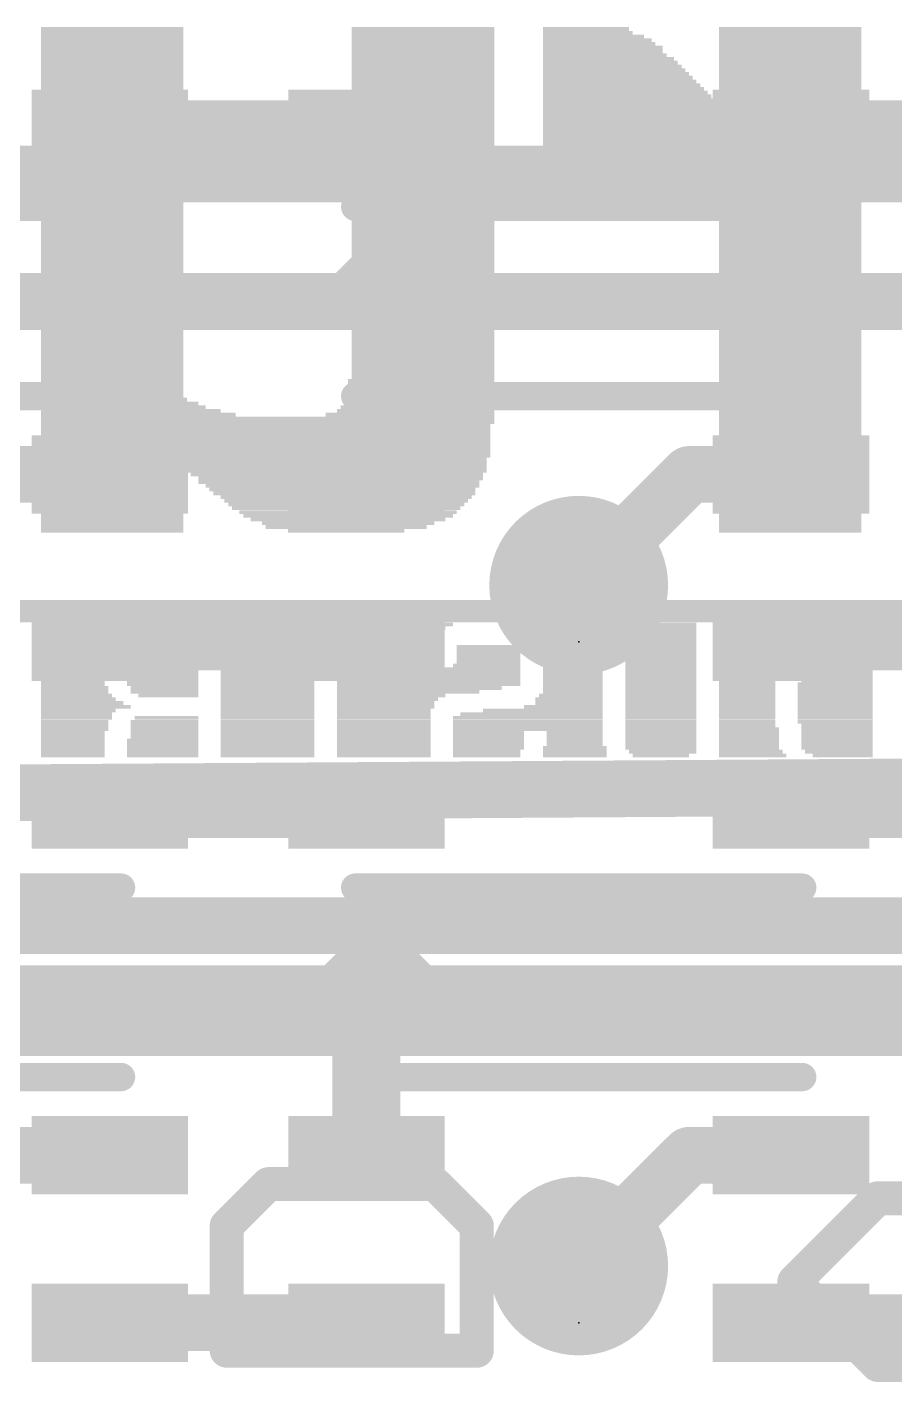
# Model space of a CAD drawing. Extents: x -5.1 to 30.5, y -0.1 to 25.5.
# Drawn here: x 5.66 to 9.54, y 4.82 to 10.88 of the extents above; entities that cross this region are included whole.
import ezdxf

# ---------------------------------------------------------------- set-up
doc = ezdxf.new("R2010")
doc.units = 0
for name, color, linetype in [('1', 12, 'CONTINUOUS'), ('16', 132, 'CONTINUOUS'), ('18', 110, 'CONTINUOUS'), ('21', 40, 'CONTINUOUS'), ('22', 6, 'CONTINUOUS'), ('23', 53, 'CONTINUOUS')]:
    doc.layers.add(name, color=color, linetype=linetype)

# ---------------------------------------------------------------- blocks, each defined once
blk = doc.blocks.new('RECT')
blk.add_solid([(-0.5, -0.5), (0.5, -0.5), (-0.5, 0.5), (0.5, 0.5)])
blk = doc.blocks.new('ROUNDV')
at = {"const_width": 0.5}
blk.add_lwpolyline([(0, -0.25, 1), (0, 0.25, 1), (0, -0.25)], format="xyb", dxfattribs=at)

msp = doc.modelspace()

# ---------------------------------------------------------------- linework, layer by layer
at = {"layer": '1'}
for points, const_width in [([(7.178, 10.426), (6.03, 10.426)], 0.254), ([(9.078, 10.426), (10.226, 10.426)], 0.254), ([(5.08, 8.8265), (5.576, 8.878)], 0.254), ([(5.576, 8.878), (6.03, 8.878)], 0.254), ([(8.128, 8.382), (8.624, 8.878)], 0.254), ([(8.624, 8.878), (9.078, 8.878)], 0.254), ([(6.03, 8.128), (7.178, 8.128)], 0.254), ([(9.078, 8.128), (10.226, 8.128)], 0.254), ([(6.03, 7.378), (7.178, 7.378)], 0.254), ([(9.078, 7.378), (10.226, 7.378)], 0.254), ([(7.112, 6.477), (4.572, 6.477)], 0.4064), ([(10.287, 6.477), (7.112, 6.477)], 0.4064), ([(7.178, 6.477), (7.112, 6.477)], 0.3048), ([(7.178, 5.83), (7.178, 6.477)], 0.3048), ([(5.08, 5.334), (5.576, 5.83)], 0.254), ([(5.576, 5.83), (6.03, 5.83)], 0.254), ([(8.128, 5.334), (8.624, 5.83)], 0.254), ([(8.624, 5.83), (9.078, 5.83)], 0.254), ([(6.03, 5.08), (7.178, 5.08)], 0.254), ([(9.078, 5.08), (10.226, 5.08)], 0.254)]:
    msp.add_lwpolyline(points, dxfattribs=dict(at, const_width=const_width))
for points, const_width in [([(6.03, 10.4895, 1), (6.03, 10.3625)], 0.127), ([(7.178, 10.3625, 1), (7.178, 10.4895)], 0.127), ([(9.078, 10.4895, 1), (9.078, 10.3625)], 0.127), ([(5.5826, 8.8148, 1), (5.5694, 8.9412)], 0.127), ([(6.03, 8.8145, 1), (6.03, 8.9415)], 0.127), ([(8.624, 8.9415, 1), (8.624, 8.8145)], 0.127), ([(8.6689, 8.8331, 1), (8.5791, 8.9229)], 0.127), ([(9.078, 8.8145, 1), (9.078, 8.9415)], 0.127), ([(8.0831, 8.4269, 1), (8.1729, 8.3371)], 0.127), ([(6.03, 8.1915, 1), (6.03, 8.0645)], 0.127), ([(7.178, 8.0645, 1), (7.178, 8.1915)], 0.127), ([(9.078, 8.1915, 1), (9.078, 8.0645)], 0.127), ([(6.03, 7.4415, 1), (6.03, 7.3145)], 0.127), ([(7.178, 7.3145, 1), (7.178, 7.4415)], 0.127), ([(9.078, 7.4415, 1), (9.078, 7.3145)], 0.127), ([(7.112, 6.5786, 1), (7.112, 6.3754)], 0.2032), ([(7.112, 6.3754, 1), (7.112, 6.5786)], 0.2032), ([(7.112, 6.5532, 1), (7.112, 6.4008)], 0.1524), ([(7.2542, 6.477, 1), (7.1018, 6.477)], 0.1524), ([(7.178, 6.4008, 1), (7.178, 6.5532)], 0.1524), ([(5.6209, 5.7851, 1), (5.5311, 5.8749)], 0.127), ([(6.03, 5.7665, 1), (6.03, 5.8935)], 0.127), ([(8.624, 5.8935, 1), (8.624, 5.7665)], 0.127), ([(8.6689, 5.7851, 1), (8.5791, 5.8749)], 0.127), ([(9.078, 5.7665, 1), (9.078, 5.8935)], 0.127), ([(7.1018, 5.83, 1), (7.2542, 5.83)], 0.1524), ([(8.0831, 5.3789, 1), (8.1729, 5.2891)], 0.127), ([(6.03, 5.1435, 1), (6.03, 5.0165)], 0.127), ([(7.178, 5.0165, 1), (7.178, 5.1435)], 0.127), ([(9.078, 5.1435, 1), (9.078, 5.0165)], 0.127)]:
    msp.add_lwpolyline(points, format="xyb", dxfattribs=dict(at, const_width=const_width))
at = {"layer": '16', "const_width": 0.254}
for points in [[(2.2225, 10.2235), (21.59, 10.2235)], [(1.0795, 9.652), (21.463, 9.652)], [(2.032, 7.4295), (21.5265, 7.5565)], [(2.794, 6.858), (21.3995, 6.858)]]:
    msp.add_lwpolyline(points, dxfattribs=at)
at = {"layer": '21', "const_width": 0.127}
for points in [[(6.08, 10.076), (4.08, 10.076)], [(9.128, 10.076), (7.128, 10.076)], [(7.228, 9.876), (7.028, 9.676)], [(7.428, 9.676), (7.228, 9.876)], [(7.128, 9.676), (7.228, 9.776)], [(7.028, 9.676), (7.328, 9.676)], [(7.028, 9.676), (7.128, 9.676)], [(7.328, 9.676), (7.428, 9.676)], [(6.08, 9.228), (4.08, 9.228)], [(9.128, 9.228), (7.128, 9.228)], [(6.08, 7.028), (4.08, 7.028)], [(9.128, 7.028), (7.128, 7.028)], [(7.228, 6.828), (7.028, 6.628)], [(7.428, 6.628), (7.228, 6.828)], [(7.128, 6.628), (7.228, 6.728)], [(7.028, 6.628), (7.328, 6.628)], [(7.028, 6.628), (7.128, 6.628)], [(7.328, 6.628), (7.428, 6.628)], [(6.08, 6.18), (4.08, 6.18)], [(9.128, 6.18), (7.128, 6.18)]]:
    msp.add_lwpolyline(points, dxfattribs=at)
at = {"layer": '21', "const_width": 0.0635}
for points in [[(6.08, 10.0442, 1), (6.08, 10.1078)], [(7.128, 10.1078, 1), (7.128, 10.0442)], [(9.128, 10.0442, 1), (9.128, 10.1078)], [(7.2505, 9.8985, 1), (7.2055, 9.8535)], [(7.2505, 9.8535, 1), (7.2055, 9.8985)], [(7.2505, 9.7535, 1), (7.2055, 9.7985)], [(7.028, 9.7078, 1), (7.028, 9.6442)], [(7.028, 9.7078, 1), (7.028, 9.6442)], [(7.0055, 9.6985, 1), (7.0505, 9.6535)], [(7.1055, 9.6985, 1), (7.1505, 9.6535)], [(7.128, 9.6442, 1), (7.128, 9.7078)], [(7.328, 9.7078, 1), (7.328, 9.6442)], [(7.328, 9.6442, 1), (7.328, 9.7078)], [(7.4055, 9.6535, 1), (7.4505, 9.6985)], [(7.428, 9.6442, 1), (7.428, 9.7078)], [(6.08, 9.1962, 1), (6.08, 9.2598)], [(7.128, 9.2598, 1), (7.128, 9.1962)], [(9.128, 9.1962, 1), (9.128, 9.2598)], [(6.08, 6.9963, 1), (6.08, 7.0598)], [(7.128, 7.0598, 1), (7.128, 6.9963)], [(9.128, 6.9963, 1), (9.128, 7.0598)], [(7.2505, 6.8505, 1), (7.2055, 6.8055)], [(7.2505, 6.8055, 1), (7.2055, 6.8505)], [(7.2505, 6.7055, 1), (7.2055, 6.7505)], [(7.0055, 6.6505, 1), (7.0505, 6.6055)], [(7.028, 6.6597, 1), (7.028, 6.5963)], [(7.028, 6.6597, 1), (7.028, 6.5963)], [(7.1055, 6.6505, 1), (7.1505, 6.6055)], [(7.128, 6.5963, 1), (7.128, 6.6597)], [(7.328, 6.6597, 1), (7.328, 6.5963)], [(7.328, 6.5963, 1), (7.328, 6.6597)], [(7.4055, 6.6055, 1), (7.4505, 6.6505)], [(7.428, 6.5963, 1), (7.428, 6.6597)], [(6.08, 6.1483, 1), (6.08, 6.2118)], [(7.128, 6.2118, 1), (7.128, 6.1483)], [(9.128, 6.1483, 1), (9.128, 6.2118)]]:
    msp.add_lwpolyline(points, format="xyb", dxfattribs=at)
at = {"layer": '22', "const_width": 0.1524}
for points in [[(6.5532, 5.5143), (6.7396, 5.7007)], [(6.7396, 5.7007), (7.4853, 5.7007)], [(7.4853, 5.7007), (7.6718, 5.5143)], [(9.0932, 5.2643), (9.4661, 5.6372)], [(9.4661, 5.6372), (10.2118, 5.6372)], [(6.5532, 4.955), (6.5532, 5.5143)], [(7.6718, 5.5143), (7.6718, 4.955)], [(9.4661, 4.8915), (9.0932, 5.2643)], [(7.6718, 4.955), (6.5532, 4.955)], [(10.2118, 4.8915), (9.4661, 4.8915)]]:
    msp.add_lwpolyline(points, dxfattribs=at)
at = {"layer": '22', "const_width": 0.0762}
for points in [[(6.7396, 5.7388, 1), (6.7396, 5.6626)], [(6.7666, 5.6738, 1), (6.7127, 5.7276)], [(7.5123, 5.7276, 1), (7.4584, 5.6738)], [(7.4853, 5.6626, 1), (7.4853, 5.7388)], [(9.4661, 5.6753, 1), (9.4661, 5.5991)], [(9.493, 5.6103, 1), (9.4391, 5.6641)], [(6.5913, 5.5143, 1), (6.5151, 5.5143)], [(7.7099, 5.5143, 1), (7.6337, 5.5143)], [(6.5263, 5.5412, 1), (6.5801, 5.4873)], [(7.6448, 5.4873, 1), (7.6987, 5.5412)], [(9.1201, 5.2913, 1), (9.0663, 5.2374)], [(9.0663, 5.2913, 1), (9.1201, 5.2374)], [(6.5532, 4.9931, 1), (6.5532, 4.9169)], [(6.5151, 4.955, 1), (6.5913, 4.955)], [(7.6337, 4.955, 1), (7.7099, 4.955)], [(7.6718, 4.9169, 1), (7.6718, 4.9931)], [(9.4661, 4.9296, 1), (9.4661, 4.8534)], [(9.4391, 4.8646, 1), (9.493, 4.9184)]]:
    msp.add_lwpolyline(points, format="xyb", dxfattribs=at)
at = {"layer": '23'}
for p in [(8.128, 8.128), (8.128, 5.08)]:
    msp.add_point(p, dxfattribs=at)

# ---------------------------------------------------------------- block references
at = {"layer": '1', "xscale": 0.7, "yscale": 0.35, "rotation": 180}
for p in [(6.03, 10.426), (7.178, 10.426), (9.078, 10.426), (6.03, 8.878), (7.178, 8.878), (9.078, 8.878), (6.03, 8.128), (7.178, 8.128), (9.078, 8.128), (6.03, 7.378), (7.178, 7.378), (9.078, 7.378), (6.03, 5.83), (7.178, 5.83), (9.078, 5.83), (6.03, 5.08), (7.178, 5.08), (9.078, 5.08)]:
    msp.add_blockref('RECT', p, dxfattribs=at)
at = {"layer": '18', "xscale": 0.8001, "yscale": 0.8001}
for p in [(8.128, 8.382), (8.128, 8.382), (8.128, 5.334), (8.128, 5.334)]:
    msp.add_blockref('ROUNDV', p, dxfattribs=at)
at = {"layer": '22', "rotation": 180}
for p, xscale, yscale in [((6.0399, 10.8722), 0.6371, 0.0168), ((6.0399, 10.8555), 0.6371, 0.0167), ((7.4313, 10.8722), 0.637, 0.0168), ((7.4313, 10.8555), 0.637, 0.0167), ((8.1605, 10.8722), 0.3856, 0.0168), ((8.1689, 10.8555), 0.4024, 0.0167), ((9.0742, 10.8722), 0.6371, 0.0168), ((9.0742, 10.8555), 0.6371, 0.0167), ((6.0399, 10.8387), 0.6371, 0.0168), ((6.0399, 10.8219), 0.6371, 0.0168), ((6.0399, 10.8052), 0.6371, 0.0167), ((6.0399, 10.7884), 0.6371, 0.0168), ((7.4313, 10.8387), 0.637, 0.0168), ((7.4313, 10.8219), 0.637, 0.0168), ((7.4313, 10.8052), 0.637, 0.0167), ((7.4313, 10.7884), 0.637, 0.0168), ((8.2108, 10.8219), 0.4862, 0.0168), ((8.1941, 10.8387), 0.4527, 0.0168), ((8.2192, 10.8052), 0.5029, 0.0167), ((8.236, 10.7884), 0.5365, 0.0168), ((9.0742, 10.8387), 0.6371, 0.0168), ((9.0742, 10.8219), 0.6371, 0.0168), ((9.0742, 10.8052), 0.6371, 0.0167), ((9.0742, 10.7884), 0.6371, 0.0168), ((6.0399, 10.7717), 0.6371, 0.0167), ((6.0399, 10.7549), 0.6371, 0.0168), ((6.0399, 10.7381), 0.6371, 0.0168), ((7.4313, 10.7717), 0.637, 0.0167), ((7.4313, 10.7549), 0.637, 0.0168), ((7.4313, 10.7381), 0.637, 0.0168), ((8.2443, 10.7549), 0.5532, 0.0168), ((8.2611, 10.7381), 0.5868, 0.0168), ((8.236, 10.7717), 0.5365, 0.0167), ((9.0742, 10.7717), 0.6371, 0.0167), ((9.0742, 10.7549), 0.6371, 0.0168), ((9.0742, 10.7381), 0.6371, 0.0168), ((6.0399, 10.7214), 0.6371, 0.0167), ((6.0399, 10.7046), 0.6371, 0.0168), ((6.0399, 10.6878), 0.6371, 0.0168), ((6.0399, 10.6711), 0.6371, 0.0167), ((7.4313, 10.7214), 0.637, 0.0167), ((7.4313, 10.7046), 0.637, 0.0168), ((7.4313, 10.6878), 0.637, 0.0168), ((7.4313, 10.6711), 0.637, 0.0167), ((8.2946, 10.6711), 0.6538, 0.0167), ((8.2695, 10.7214), 0.6035, 0.0167), ((8.2779, 10.7046), 0.6203, 0.0168), ((8.2863, 10.6878), 0.6371, 0.0168), ((9.0742, 10.7214), 0.6371, 0.0167), ((9.0742, 10.7046), 0.6371, 0.0168), ((9.0742, 10.6878), 0.6371, 0.0168), ((9.0742, 10.6711), 0.6371, 0.0167), ((6.0399, 10.6543), 0.6371, 0.0168), ((6.0399, 10.6375), 0.6371, 0.0168), ((6.0399, 10.6208), 0.6371, 0.0167), ((7.4313, 10.6543), 0.637, 0.0168), ((7.4313, 10.6375), 0.637, 0.0168), ((7.4313, 10.6208), 0.637, 0.0167), ((8.303, 10.6543), 0.6706, 0.0168), ((8.3114, 10.6375), 0.6873, 0.0168), ((8.3198, 10.6208), 0.7041, 0.0167), ((9.0742, 10.6543), 0.6371, 0.0168), ((9.0742, 10.6375), 0.6371, 0.0168), ((9.0742, 10.6208), 0.6371, 0.0167), ((6.0399, 10.604), 0.6371, 0.0168), ((6.0399, 10.5872), 0.6371, 0.0168), ((6.0399, 10.5705), 0.6371, 0.0167), ((6.0399, 10.5537), 0.6371, 0.0168), ((7.4313, 10.604), 0.637, 0.0168), ((7.4313, 10.5872), 0.637, 0.0168), ((7.4313, 10.5705), 0.637, 0.0167), ((7.4313, 10.5537), 0.637, 0.0168), ((8.3365, 10.5872), 0.7376, 0.0168), ((8.3449, 10.5705), 0.7544, 0.0167), ((8.3533, 10.5537), 0.7712, 0.0168), ((8.3282, 10.604), 0.7209, 0.0168), ((9.0742, 10.604), 0.6371, 0.0168), ((9.0742, 10.5872), 0.6371, 0.0168), ((9.0742, 10.5705), 0.6371, 0.0167), ((9.0742, 10.5537), 0.6371, 0.0168), ((6.0399, 10.537), 0.6371, 0.0167), ((6.0399, 10.5202), 0.6371, 0.0168), ((6.0399, 10.5034), 0.6371, 0.0168), ((6.0399, 10.4867), 0.6371, 0.0167), ((7.4313, 10.537), 0.637, 0.0167), ((7.4313, 10.5202), 0.637, 0.0168), ((7.4313, 10.5034), 0.637, 0.0168), ((7.4313, 10.4867), 0.637, 0.0167), ((8.6802, 10.537), 1.425, 0.0167), ((8.6802, 10.5202), 1.425, 0.0168), ((8.6802, 10.5034), 1.425, 0.0168), ((8.6802, 10.4867), 1.425, 0.0167), ((6.0399, 10.4699), 0.6371, 0.0168), ((6.0399, 10.4531), 0.6371, 0.0168), ((6.0399, 10.4364), 0.6371, 0.0167), ((7.4313, 10.4699), 0.637, 0.0168), ((7.4313, 10.4531), 0.637, 0.0168), ((7.4313, 10.4364), 0.637, 0.0167), ((8.6802, 10.4699), 1.425, 0.0168), ((8.6802, 10.4531), 1.425, 0.0168), ((8.6802, 10.4364), 1.425, 0.0167), ((6.0399, 10.4196), 0.6371, 0.0168), ((6.0399, 10.4028), 0.6371, 0.0168), ((6.0399, 10.3861), 0.6371, 0.0167), ((6.0399, 10.3693), 0.6371, 0.0168), ((7.4313, 10.4196), 0.637, 0.0168), ((7.4313, 10.4028), 0.637, 0.0168), ((7.4313, 10.3861), 0.637, 0.0167), ((7.4313, 10.3693), 0.637, 0.0168), ((8.6802, 10.4196), 1.425, 0.0168), ((8.6802, 10.4028), 1.425, 0.0168), ((8.6802, 10.3861), 1.425, 0.0167), ((8.6802, 10.3693), 1.425, 0.0168), ((6.0399, 10.3526), 0.6371, 0.0167), ((6.0399, 10.3358), 0.6371, 0.0168), ((6.0399, 10.319), 0.6371, 0.0168), ((7.4313, 10.3526), 0.637, 0.0167), ((7.4313, 10.3358), 0.637, 0.0168), ((7.4313, 10.319), 0.637, 0.0168), ((8.6802, 10.3526), 1.425, 0.0167), ((8.6802, 10.3358), 1.425, 0.0168), ((8.6802, 10.319), 1.425, 0.0168), ((6.0399, 10.3023), 0.6371, 0.0167), ((6.0399, 10.2855), 0.6371, 0.0168), ((6.0399, 10.2687), 0.6371, 0.0168), ((6.0399, 10.252), 0.6371, 0.0167), ((7.4313, 10.3023), 0.637, 0.0167), ((7.4313, 10.2855), 0.637, 0.0168), ((7.4313, 10.2687), 0.637, 0.0168), ((7.4313, 10.252), 0.637, 0.0167), ((8.6802, 10.3023), 1.425, 0.0167), ((8.6802, 10.2855), 1.425, 0.0168), ((8.6802, 10.2687), 1.425, 0.0168), ((8.9066, 10.252), 0.9723, 0.0167), ((6.0399, 10.2352), 0.6371, 0.0168), ((6.0399, 10.2184), 0.6371, 0.0168), ((6.0399, 10.2017), 0.6371, 0.0167), ((6.0399, 10.1849), 0.6371, 0.0168), ((7.4313, 10.2352), 0.637, 0.0168), ((7.4313, 10.2184), 0.637, 0.0168), ((7.4313, 10.2017), 0.637, 0.0167), ((7.4313, 10.1849), 0.637, 0.0168), ((8.9736, 10.2352), 0.8382, 0.0168), ((8.9904, 10.2184), 0.8047, 0.0168), ((9.0239, 10.2017), 0.7377, 0.0167), ((9.0574, 10.1849), 0.6706, 0.0168), ((6.0399, 10.1681), 0.6371, 0.0168), ((6.0399, 10.1514), 0.6371, 0.0167), ((6.0399, 10.1346), 0.6371, 0.0168), ((7.4313, 10.1681), 0.637, 0.0168), ((7.4313, 10.1514), 0.637, 0.0167), ((7.4313, 10.1346), 0.637, 0.0168), ((9.0658, 10.1681), 0.6538, 0.0168), ((9.0742, 10.1514), 0.6371, 0.0167), ((9.0742, 10.1346), 0.6371, 0.0168), ((6.0399, 10.1179), 0.6371, 0.0167), ((6.0399, 10.1011), 0.6371, 0.0168), ((6.0399, 10.0843), 0.6371, 0.0168), ((6.0399, 10.0676), 0.6371, 0.0167), ((7.4313, 10.1179), 0.637, 0.0167), ((7.4313, 10.1011), 0.637, 0.0168), ((7.4313, 10.0843), 0.637, 0.0168), ((7.4313, 10.0676), 0.637, 0.0167), ((9.0742, 10.1179), 0.6371, 0.0167), ((9.0742, 10.1011), 0.6371, 0.0168), ((9.0742, 10.0843), 0.6371, 0.0168), ((9.0742, 10.0676), 0.6371, 0.0167), ((6.0399, 10.0508), 0.6371, 0.0168), ((6.0399, 10.034), 0.6371, 0.0168), ((6.0399, 10.0173), 0.6371, 0.0167), ((6.0399, 10.0005), 0.6371, 0.0168), ((7.4313, 10.0508), 0.637, 0.0168), ((7.4313, 10.034), 0.637, 0.0168), ((7.4313, 10.0173), 0.637, 0.0167), ((7.4313, 10.0005), 0.637, 0.0168), ((9.0742, 10.0508), 0.6371, 0.0168), ((9.0742, 10.034), 0.6371, 0.0168), ((9.0742, 10.0173), 0.6371, 0.0167), ((9.0742, 10.0005), 0.6371, 0.0168), ((6.0399, 9.9837), 0.6371, 0.0168), ((6.0399, 9.967), 0.6371, 0.0167), ((6.0399, 9.9502), 0.6371, 0.0168), ((7.4313, 9.9837), 0.637, 0.0168), ((7.4313, 9.967), 0.637, 0.0167), ((7.4313, 9.9502), 0.637, 0.0168), ((9.0742, 9.9837), 0.6371, 0.0168), ((9.0742, 9.967), 0.6371, 0.0167), ((9.0742, 9.9502), 0.6371, 0.0168), ((6.0399, 9.9335), 0.6371, 0.0167), ((6.0399, 9.9167), 0.6371, 0.0168), ((6.0399, 9.8999), 0.6371, 0.0168), ((6.0399, 9.8832), 0.6371, 0.0167), ((7.4313, 9.9335), 0.637, 0.0167), ((7.4313, 9.9167), 0.637, 0.0168), ((7.4313, 9.8999), 0.637, 0.0168), ((7.4313, 9.8832), 0.637, 0.0167), ((9.0742, 9.9335), 0.6371, 0.0167), ((9.0742, 9.9167), 0.6371, 0.0168), ((9.0742, 9.8999), 0.6371, 0.0168), ((9.0742, 9.8832), 0.6371, 0.0167), ((6.0399, 9.8664), 0.6371, 0.0168), ((6.0399, 9.8496), 0.6371, 0.0168), ((6.0399, 9.8329), 0.6371, 0.0167), ((7.4313, 9.8664), 0.637, 0.0168), ((7.4313, 9.8496), 0.637, 0.0168), ((7.4313, 9.8329), 0.637, 0.0167), ((9.0742, 9.8664), 0.6371, 0.0168), ((9.0742, 9.8496), 0.6371, 0.0168), ((9.0742, 9.8329), 0.6371, 0.0167), ((6.0399, 9.8161), 0.6371, 0.0168), ((6.0399, 9.7993), 0.6371, 0.0168), ((6.0399, 9.7826), 0.6371, 0.0167), ((6.0399, 9.7658), 0.6371, 0.0168), ((7.4313, 9.8161), 0.637, 0.0168), ((7.4313, 9.7993), 0.637, 0.0168), ((7.4313, 9.7826), 0.637, 0.0167), ((7.4313, 9.7658), 0.637, 0.0168), ((9.0742, 9.8161), 0.6371, 0.0168), ((9.0742, 9.7993), 0.6371, 0.0168), ((9.0742, 9.7826), 0.6371, 0.0167), ((9.0742, 9.7658), 0.6371, 0.0168), ((6.0399, 9.749), 0.6371, 0.0168), ((6.0399, 9.7323), 0.6371, 0.0167), ((6.0399, 9.7155), 0.6371, 0.0168), ((6.0399, 9.6988), 0.6371, 0.0167), ((7.4313, 9.749), 0.637, 0.0168), ((7.4313, 9.7323), 0.637, 0.0167), ((7.4313, 9.7155), 0.637, 0.0168), ((7.4313, 9.6988), 0.637, 0.0167), ((9.0742, 9.749), 0.6371, 0.0168), ((9.0742, 9.7323), 0.6371, 0.0167), ((9.0742, 9.7155), 0.6371, 0.0168), ((9.0742, 9.6988), 0.6371, 0.0167), ((6.0399, 9.682), 0.6371, 0.0168), ((6.0399, 9.6652), 0.6371, 0.0168), ((6.0399, 9.6485), 0.6371, 0.0167), ((7.4313, 9.682), 0.637, 0.0168), ((7.4313, 9.6652), 0.637, 0.0168), ((7.4313, 9.6485), 0.637, 0.0167), ((9.0742, 9.682), 0.6371, 0.0168), ((9.0742, 9.6652), 0.6371, 0.0168), ((9.0742, 9.6485), 0.6371, 0.0167), ((6.0399, 9.6317), 0.6371, 0.0168), ((6.0399, 9.6149), 0.6371, 0.0168), ((6.0399, 9.5982), 0.6371, 0.0167), ((6.0399, 9.5814), 0.6371, 0.0168), ((7.4313, 9.6317), 0.637, 0.0168), ((7.4313, 9.6149), 0.637, 0.0168), ((7.4313, 9.5982), 0.637, 0.0167), ((7.4313, 9.5814), 0.637, 0.0168), ((9.0742, 9.6317), 0.6371, 0.0168), ((9.0742, 9.6149), 0.6371, 0.0168), ((9.0742, 9.5982), 0.6371, 0.0167), ((9.0742, 9.5814), 0.6371, 0.0168), ((6.0399, 9.5646), 0.6371, 0.0168), ((6.0399, 9.5479), 0.6371, 0.0167), ((6.0399, 9.5311), 0.6371, 0.0168), ((6.0399, 9.5144), 0.6371, 0.0167), ((7.4313, 9.5646), 0.637, 0.0168), ((7.4313, 9.5479), 0.637, 0.0167), ((7.4313, 9.5311), 0.637, 0.0168), ((7.4313, 9.5144), 0.637, 0.0167), ((9.0742, 9.5646), 0.6371, 0.0168), ((9.0742, 9.5479), 0.6371, 0.0167), ((9.0742, 9.5311), 0.6371, 0.0168), ((9.0742, 9.5144), 0.6371, 0.0167), ((6.0399, 9.4976), 0.6371, 0.0168), ((6.0399, 9.4808), 0.6371, 0.0168), ((6.0399, 9.4641), 0.6371, 0.0167), ((7.4313, 9.4976), 0.637, 0.0168), ((7.4313, 9.4808), 0.637, 0.0168), ((7.4313, 9.4641), 0.637, 0.0167), ((9.0742, 9.4976), 0.6371, 0.0168), ((9.0742, 9.4808), 0.6371, 0.0168), ((9.0742, 9.4641), 0.6371, 0.0167), ((6.0399, 9.4473), 0.6371, 0.0168), ((6.0399, 9.4305), 0.6371, 0.0168), ((6.0399, 9.4138), 0.6371, 0.0167), ((6.0399, 9.397), 0.6371, 0.0168), ((7.4313, 9.4473), 0.637, 0.0168), ((7.4313, 9.4305), 0.637, 0.0168), ((7.4313, 9.4138), 0.637, 0.0167), ((7.4313, 9.397), 0.637, 0.0168), ((9.0742, 9.4473), 0.6371, 0.0168), ((9.0742, 9.4305), 0.6371, 0.0168), ((9.0742, 9.4138), 0.6371, 0.0167), ((9.0742, 9.397), 0.6371, 0.0168), ((6.0399, 9.3802), 0.6371, 0.0168), ((6.0399, 9.3635), 0.6371, 0.0167), ((6.0399, 9.3467), 0.6371, 0.0168), ((7.4313, 9.3802), 0.637, 0.0168), ((7.4313, 9.3635), 0.637, 0.0167), ((7.4313, 9.3467), 0.637, 0.0168), ((9.0742, 9.3802), 0.6371, 0.0168), ((9.0742, 9.3635), 0.6371, 0.0167), ((9.0742, 9.3467), 0.6371, 0.0168), ((6.0399, 9.3299), 0.6371, 0.0168), ((6.0399, 9.3132), 0.6371, 0.0167), ((6.0399, 9.2964), 0.6371, 0.0168), ((6.0399, 9.2797), 0.6371, 0.0167), ((7.4229, 9.2964), 0.6538, 0.0168), ((7.4229, 9.2797), 0.6538, 0.0167), ((7.4313, 9.3299), 0.637, 0.0168), ((7.4313, 9.3132), 0.637, 0.0167), ((9.0742, 9.3299), 0.6371, 0.0168), ((9.0742, 9.3132), 0.6371, 0.0167), ((9.0742, 9.2964), 0.6371, 0.0168), ((9.0742, 9.2797), 0.6371, 0.0167), ((6.0482, 9.2126), 0.6538, 0.0168), ((6.0399, 9.2629), 0.6371, 0.0168), ((6.0399, 9.2461), 0.6371, 0.0168), ((6.0399, 9.2294), 0.6371, 0.0167), ((7.4145, 9.2126), 0.6706, 0.0168), ((7.4229, 9.2629), 0.6538, 0.0168), ((7.4229, 9.2461), 0.6538, 0.0168), ((7.4229, 9.2294), 0.6538, 0.0167), ((9.0742, 9.2629), 0.6371, 0.0168), ((9.0742, 9.2461), 0.6371, 0.0168), ((9.0742, 9.2294), 0.6371, 0.0167), ((9.0742, 9.2126), 0.6371, 0.0168), ((6.0734, 9.1958), 0.7041, 0.0168), ((6.0902, 9.1791), 0.7377, 0.0167), ((6.1237, 9.1623), 0.8047, 0.0168), ((7.3978, 9.1623), 0.7041, 0.0168), ((7.4062, 9.1791), 0.6873, 0.0167), ((7.4145, 9.1958), 0.6706, 0.0168), ((9.0742, 9.1958), 0.6371, 0.0168), ((9.0742, 9.1791), 0.6371, 0.0167), ((9.0742, 9.1623), 0.6371, 0.0168), ((6.7355, 9.1288), 2.0285, 0.0167), ((6.7355, 9.112), 2.0285, 0.0168), ((6.1572, 9.1455), 0.8718, 0.0168), ((6.7271, 9.0953), 2.0117, 0.0167), ((7.3726, 9.1455), 0.7544, 0.0168), ((9.0742, 9.1455), 0.6371, 0.0168), ((9.0742, 9.1288), 0.6371, 0.0167), ((9.0742, 9.112), 0.6371, 0.0168), ((9.0742, 9.0953), 0.6371, 0.0167), ((6.7271, 9.0785), 2.0117, 0.0168), ((6.7271, 9.0617), 2.0117, 0.0168), ((6.7271, 9.045), 2.0117, 0.0167), ((9.0742, 9.0785), 0.6371, 0.0168), ((9.0742, 9.0617), 0.6371, 0.0168), ((9.0742, 9.045), 0.6371, 0.0167), ((6.7271, 9.0282), 2.0117, 0.0168), ((6.7271, 9.0114), 2.0117, 0.0168), ((6.7271, 8.9947), 2.0117, 0.0167), ((6.7271, 8.9779), 2.0117, 0.0168), ((9.0742, 9.0282), 0.6371, 0.0168), ((9.0742, 9.0114), 0.6371, 0.0168), ((9.0742, 8.9947), 0.6371, 0.0167), ((9.0742, 8.9779), 0.6371, 0.0168), ((6.7271, 8.9611), 2.0117, 0.0168), ((6.7188, 8.9444), 1.995, 0.0167), ((6.7188, 8.9276), 1.995, 0.0168), ((6.7188, 8.9108), 1.995, 0.0168), ((9.0742, 8.9611), 0.6371, 0.0168), ((9.0742, 8.9444), 0.6371, 0.0167), ((9.0742, 8.9276), 0.6371, 0.0168), ((9.0742, 8.9108), 0.6371, 0.0168), ((6.0399, 8.8941), 0.6371, 0.0167), ((6.0399, 8.8773), 0.6371, 0.0168), ((6.0399, 8.8605), 0.6371, 0.0167), ((7.0457, 8.8941), 1.3412, 0.0167), ((7.0457, 8.8773), 1.3076, 0.0168), ((7.0625, 8.8605), 1.2741, 0.0167), ((9.0742, 8.8941), 0.6371, 0.0167), ((9.0742, 8.8773), 0.6371, 0.0168), ((9.0742, 8.8605), 0.6371, 0.0167), ((6.0399, 8.8438), 0.6371, 0.0168), ((6.0399, 8.827), 0.6371, 0.0168), ((6.0399, 8.8102), 0.6371, 0.0167), ((6.0399, 8.7935), 0.6371, 0.0168), ((7.0541, 8.8438), 1.2573, 0.0168), ((7.0709, 8.827), 1.2237, 0.0168), ((7.0709, 8.8102), 1.1903, 0.0167), ((7.0793, 8.7935), 1.1735, 0.0168), ((9.0742, 8.8438), 0.6371, 0.0168), ((9.0742, 8.827), 0.6371, 0.0168), ((9.0742, 8.8102), 0.6371, 0.0167), ((9.0742, 8.7935), 0.6371, 0.0168), ((6.0399, 8.7767), 0.6371, 0.0168), ((6.0399, 8.7599), 0.6371, 0.0167), ((6.0399, 8.7432), 0.6371, 0.0168), ((6.0399, 8.7264), 0.6371, 0.0168), ((7.0876, 8.7767), 1.1232, 0.0168), ((7.0876, 8.7599), 1.0896, 0.0167), ((7.0876, 8.7432), 1.0562, 0.0168), ((7.0876, 8.7264), 1.0226, 0.0168), ((9.0742, 8.7767), 0.6371, 0.0168), ((9.0742, 8.7599), 0.6371, 0.0167), ((9.0742, 8.7432), 0.6371, 0.0168), ((9.0742, 8.7264), 0.6371, 0.0168), ((6.0399, 8.7096), 0.6371, 0.0167), ((6.0399, 8.6929), 0.6371, 0.0168), ((6.0399, 8.6761), 0.6371, 0.0167), ((7.096, 8.7096), 0.9724, 0.0167), ((7.096, 8.6929), 0.9388, 0.0168), ((7.096, 8.6761), 0.8718, 0.0167), ((9.0742, 8.7096), 0.6371, 0.0167), ((9.0742, 8.6929), 0.6371, 0.0168), ((9.0742, 8.6761), 0.6371, 0.0167), ((6.0399, 8.6594), 0.6371, 0.0168), ((6.0399, 8.6426), 0.6371, 0.0168), ((6.0399, 8.6258), 0.6371, 0.0167), ((7.096, 8.6594), 0.7712, 0.0168), ((7.0876, 8.6426), 0.7208, 0.0168), ((7.0877, 8.6258), 0.5197, 0.0167), ((9.0742, 8.6594), 0.6371, 0.0168), ((9.0742, 8.6426), 0.6371, 0.0168), ((9.0742, 8.6258), 0.6371, 0.0167), ((10.541, 8.3073), 13.998, 0.0168), ((10.541, 8.2905), 13.998, 0.0167), ((10.541, 8.2738), 13.998, 0.0168), ((10.541, 8.257), 13.998, 0.0167), ((10.541, 8.2403), 13.998, 0.0168), ((10.541, 8.2235), 13.998, 0.0168), ((5.9141, 8.2067), 0.3856, 0.0167), ((5.8974, 8.19), 0.3521, 0.0168), ((6.6266, 8.2067), 0.2012, 0.0167), ((6.6266, 8.19), 0.2012, 0.0168), ((7.4229, 8.2067), 0.285, 0.0167), ((7.4062, 8.19), 0.2515, 0.0168), ((8.0515, 8.2067), 0.3688, 0.0167), ((8.0683, 8.19), 0.3352, 0.0168), ((8.4958, 8.2067), 0.3185, 0.0167), ((8.4958, 8.19), 0.3185, 0.0168), ((8.9736, 8.2067), 0.4359, 0.0167), ((8.9484, 8.19), 0.3856, 0.0168), ((5.8806, 8.1564), 0.3186, 0.0167), ((5.8806, 8.1397), 0.3186, 0.0168), ((5.8722, 8.1229), 0.3018, 0.0168), ((5.889, 8.1732), 0.3353, 0.0168), ((6.6266, 8.1732), 0.2012, 0.0168), ((6.6266, 8.1564), 0.2012, 0.0167), ((6.6266, 8.1397), 0.2012, 0.0168), ((6.6266, 8.1229), 0.2012, 0.0168), ((7.381, 8.1397), 0.2012, 0.0168), ((7.381, 8.1229), 0.2012, 0.0168), ((7.3978, 8.1732), 0.2347, 0.0168), ((7.3894, 8.1564), 0.2179, 0.0167), ((8.0851, 8.1732), 0.3017, 0.0168), ((8.0935, 8.1564), 0.2849, 0.0167), ((8.0935, 8.1397), 0.2849, 0.0168), ((8.1018, 8.1229), 0.2682, 0.0168), ((8.4958, 8.1732), 0.3185, 0.0168), ((8.4958, 8.1564), 0.3185, 0.0167), ((8.4958, 8.1397), 0.3185, 0.0168), ((8.4958, 8.1229), 0.3185, 0.0168), ((8.9317, 8.1732), 0.3521, 0.0168), ((8.9149, 8.1564), 0.3185, 0.0167), ((8.9065, 8.1397), 0.3018, 0.0168), ((8.9065, 8.1229), 0.3018, 0.0168), ((5.8638, 8.1061), 0.285, 0.0167), ((5.8638, 8.0894), 0.285, 0.0168), ((5.8638, 8.0726), 0.285, 0.0168), ((6.2662, 8.0726), 0.3185, 0.0168), ((6.2746, 8.1061), 0.3017, 0.0167), ((6.2746, 8.0894), 0.3017, 0.0168), ((6.7355, 8.1061), 0.4191, 0.0167), ((6.7355, 8.0894), 0.4191, 0.0168), ((6.7355, 8.0726), 0.4191, 0.0168), ((7.2637, 8.1061), 0.4359, 0.0167), ((7.2637, 8.0894), 0.4359, 0.0168), ((7.2637, 8.0726), 0.4359, 0.0168), ((7.7247, 8.1061), 0.2849, 0.0167), ((7.7247, 8.0894), 0.2849, 0.0168), ((7.7247, 8.0726), 0.2849, 0.0168), ((8.1018, 8.1061), 0.2682, 0.0167), ((8.1018, 8.0894), 0.2682, 0.0168), ((8.1018, 8.0726), 0.2682, 0.0168), ((8.4958, 8.1061), 0.3185, 0.0167), ((8.4958, 8.0894), 0.3185, 0.0168), ((8.4958, 8.0726), 0.3185, 0.0168), ((8.8981, 8.1061), 0.285, 0.0167), ((8.8981, 8.0894), 0.285, 0.0168), ((8.8898, 8.0726), 0.2683, 0.0168), ((9.2837, 8.0726), 0.3186, 0.0168), ((9.2921, 8.0894), 0.3018, 0.0168), ((9.3005, 8.1061), 0.285, 0.0167), ((5.8638, 8.0558), 0.285, 0.0167), ((5.8638, 8.0391), 0.285, 0.0168), ((5.8638, 8.0224), 0.285, 0.0167), ((5.8638, 8.0056), 0.285, 0.0168), ((6.2662, 8.0558), 0.3185, 0.0167), ((6.2662, 8.0391), 0.3185, 0.0168), ((6.2662, 8.0224), 0.3185, 0.0167), ((6.2662, 8.0056), 0.3185, 0.0168), ((6.7355, 8.0558), 0.4191, 0.0167), ((6.7355, 8.0391), 0.4191, 0.0168), ((6.7355, 8.0224), 0.4191, 0.0167), ((6.7355, 8.0056), 0.4191, 0.0168), ((7.2637, 8.0558), 0.4359, 0.0167), ((7.2637, 8.0391), 0.4359, 0.0168), ((7.2637, 8.0224), 0.4359, 0.0167), ((7.4564, 8.0056), 0.8214, 0.0168), ((7.7163, 8.0224), 0.3017, 0.0167), ((7.7247, 8.0558), 0.2849, 0.0167), ((7.7247, 8.0391), 0.2849, 0.0168), ((8.1018, 8.0558), 0.2682, 0.0167), ((8.1018, 8.0391), 0.2682, 0.0168), ((8.1018, 8.0224), 0.2682, 0.0167), ((8.1018, 8.0056), 0.2682, 0.0168), ((8.4958, 8.0558), 0.3185, 0.0167), ((8.4958, 8.0391), 0.3185, 0.0168), ((8.4958, 8.0224), 0.3185, 0.0167), ((8.4958, 8.0056), 0.3185, 0.0168), ((8.8898, 8.0558), 0.2683, 0.0167), ((8.8898, 8.0391), 0.2683, 0.0168), ((8.8898, 8.0224), 0.2683, 0.0167), ((8.8898, 8.0056), 0.2683, 0.0168), ((9.2837, 8.0558), 0.3186, 0.0167), ((9.2837, 8.0391), 0.3186, 0.0168), ((9.2837, 8.0224), 0.3186, 0.0167), ((9.2837, 8.0056), 0.3186, 0.0168), ((5.8638, 7.9888), 0.285, 0.0168), ((5.8638, 7.9721), 0.285, 0.0167), ((5.8638, 7.9553), 0.285, 0.0168), ((5.8638, 7.9385), 0.285, 0.0168), ((6.2662, 7.9888), 0.3185, 0.0168), ((6.2662, 7.9721), 0.3185, 0.0167), ((6.2662, 7.9553), 0.3185, 0.0168), ((6.2662, 7.9385), 0.3185, 0.0168), ((6.7355, 7.9888), 0.4191, 0.0168), ((6.7355, 7.9721), 0.4191, 0.0167), ((6.7355, 7.9553), 0.4191, 0.0168), ((6.7355, 7.9385), 0.4191, 0.0168), ((7.4564, 7.9888), 0.8214, 0.0168), ((7.4564, 7.9721), 0.8214, 0.0167), ((7.4564, 7.9553), 0.8214, 0.0168), ((7.4564, 7.9385), 0.8214, 0.0168), ((8.1018, 7.9888), 0.2682, 0.0168), ((8.1018, 7.9721), 0.2682, 0.0167), ((8.1018, 7.9553), 0.2682, 0.0168), ((8.1018, 7.9385), 0.2682, 0.0168), ((8.4958, 7.9888), 0.3185, 0.0168), ((8.4958, 7.9721), 0.3185, 0.0167), ((8.4958, 7.9553), 0.3185, 0.0168), ((8.4958, 7.9385), 0.3185, 0.0168), ((8.8898, 7.9888), 0.2683, 0.0168), ((8.8814, 7.9721), 0.2515, 0.0167), ((8.8814, 7.9553), 0.2515, 0.0168), ((8.8814, 7.9385), 0.2515, 0.0168), ((9.2754, 7.9385), 0.3353, 0.0168), ((9.2837, 7.9888), 0.3186, 0.0168), ((9.2837, 7.9721), 0.3186, 0.0167), ((9.2837, 7.9553), 0.3186, 0.0168), ((5.8722, 7.9218), 0.3018, 0.0167), ((5.8722, 7.905), 0.3018, 0.0168), ((5.8806, 7.8882), 0.3186, 0.0168), ((6.2746, 7.9218), 0.3017, 0.0167), ((6.2746, 7.905), 0.3017, 0.0168), ((6.2913, 7.8882), 0.2682, 0.0168), ((6.7355, 7.9218), 0.4191, 0.0167), ((6.7355, 7.905), 0.4191, 0.0168), ((6.7355, 7.8882), 0.4191, 0.0168), ((7.4145, 7.9218), 0.7376, 0.0167), ((7.3642, 7.905), 0.637, 0.0168), ((7.2888, 7.8882), 0.4862, 0.0168), ((8.0935, 7.8882), 0.2849, 0.0168), ((8.1018, 7.9218), 0.2682, 0.0167), ((8.1018, 7.905), 0.2682, 0.0168), ((8.4958, 7.9218), 0.3185, 0.0167), ((8.4958, 7.905), 0.3185, 0.0168), ((8.4958, 7.8882), 0.3185, 0.0168), ((8.8814, 7.9218), 0.2515, 0.0167), ((8.8814, 7.905), 0.2515, 0.0168), ((8.8814, 7.8882), 0.2515, 0.0168), ((9.2754, 7.9218), 0.3353, 0.0167), ((9.2754, 7.905), 0.3353, 0.0168), ((9.2754, 7.8882), 0.3353, 0.0168), ((5.9225, 7.838), 0.4024, 0.0167), ((5.889, 7.8715), 0.3353, 0.0167), ((5.9058, 7.8547), 0.3689, 0.0168), ((5.889, 7.8212), 0.3353, 0.0168), ((6.7355, 7.8715), 0.4191, 0.0167), ((6.7355, 7.8547), 0.4191, 0.0168), ((6.7355, 7.838), 0.4191, 0.0167), ((6.7355, 7.8212), 0.4191, 0.0168), ((7.272, 7.8715), 0.4526, 0.0167), ((7.2637, 7.8547), 0.4359, 0.0168), ((7.2637, 7.838), 0.4359, 0.0167), ((7.2553, 7.8212), 0.4191, 0.0168), ((7.9677, 7.8212), 0.5364, 0.0168), ((8.0599, 7.838), 0.352, 0.0167), ((8.0851, 7.8715), 0.3017, 0.0167), ((8.0851, 7.8547), 0.3017, 0.0168), ((8.4958, 7.8715), 0.3185, 0.0167), ((8.4958, 7.8547), 0.3185, 0.0168), ((8.4958, 7.838), 0.3185, 0.0167), ((8.4958, 7.8212), 0.3185, 0.0168), ((8.8814, 7.8715), 0.2515, 0.0167), ((8.8814, 7.8547), 0.2515, 0.0168), ((8.8814, 7.838), 0.2515, 0.0167), ((8.8814, 7.8212), 0.2515, 0.0168), ((9.2754, 7.8715), 0.3353, 0.0167), ((9.2754, 7.8547), 0.3353, 0.0168), ((9.2754, 7.838), 0.3353, 0.0167), ((9.2754, 7.8212), 0.3353, 0.0168), ((5.8806, 7.8044), 0.3186, 0.0168), ((5.8806, 7.7877), 0.3186, 0.0167), ((5.8722, 7.7709), 0.3018, 0.0168), ((6.2746, 7.7709), 0.3017, 0.0168), ((6.2829, 7.7877), 0.285, 0.0167), ((6.7355, 7.8044), 0.4191, 0.0168), ((6.7355, 7.7877), 0.4191, 0.0167), ((6.7355, 7.7709), 0.4191, 0.0168), ((7.2553, 7.8044), 0.4191, 0.0168), ((7.2553, 7.7877), 0.4191, 0.0167), ((7.2553, 7.7709), 0.4191, 0.0168), ((7.9007, 7.7877), 0.6705, 0.0167), ((7.9007, 7.7709), 0.6705, 0.0168), ((7.9174, 7.8044), 0.637, 0.0168), ((8.4958, 7.8044), 0.3185, 0.0168), ((8.4958, 7.7877), 0.3185, 0.0167), ((8.4958, 7.7709), 0.3185, 0.0168), ((8.8814, 7.8044), 0.2515, 0.0168), ((8.8814, 7.7877), 0.2515, 0.0167), ((8.8814, 7.7709), 0.2515, 0.0168), ((9.2754, 7.8044), 0.3353, 0.0168), ((9.2754, 7.7877), 0.3353, 0.0167), ((9.2754, 7.7709), 0.3353, 0.0168), ((5.8722, 7.7541), 0.3018, 0.0168), ((5.8722, 7.7374), 0.3018, 0.0167), ((5.8638, 7.7206), 0.285, 0.0168), ((5.8638, 7.7038), 0.285, 0.0168), ((6.2746, 7.7541), 0.3017, 0.0168), ((6.2746, 7.7374), 0.3017, 0.0167), ((6.2746, 7.7206), 0.3017, 0.0168), ((6.2746, 7.7038), 0.3017, 0.0168), ((6.7355, 7.7541), 0.4191, 0.0168), ((6.7355, 7.7374), 0.4191, 0.0167), ((6.7355, 7.7206), 0.4191, 0.0168), ((6.7355, 7.7038), 0.4191, 0.0168), ((7.2553, 7.7541), 0.4191, 0.0168), ((7.2553, 7.7374), 0.4191, 0.0167), ((7.2553, 7.7206), 0.4191, 0.0168), ((7.2553, 7.7038), 0.4191, 0.0168), ((7.9007, 7.7541), 0.6705, 0.0168), ((7.9007, 7.7374), 0.6705, 0.0167), ((7.7247, 7.7206), 0.3185, 0.0168), ((7.7247, 7.7038), 0.3185, 0.0168), ((8.1102, 7.7206), 0.2514, 0.0168), ((8.1102, 7.7038), 0.2514, 0.0168), ((8.4958, 7.7541), 0.3185, 0.0168), ((8.4958, 7.7374), 0.3185, 0.0167), ((8.4958, 7.7206), 0.3185, 0.0168), ((8.4958, 7.7038), 0.3185, 0.0168), ((8.8814, 7.7541), 0.2515, 0.0168), ((8.8898, 7.7374), 0.2683, 0.0167), ((8.8898, 7.7206), 0.2683, 0.0168), ((8.8898, 7.7038), 0.2683, 0.0168), ((9.2837, 7.7541), 0.3186, 0.0168), ((9.2837, 7.7374), 0.3186, 0.0167), ((9.2837, 7.7206), 0.3186, 0.0168), ((9.2837, 7.7038), 0.3186, 0.0168), ((5.8638, 7.6871), 0.285, 0.0167), ((5.8638, 7.6703), 0.285, 0.0168), ((5.8638, 7.6535), 0.285, 0.0168), ((5.8638, 7.6368), 0.285, 0.0167), ((6.2662, 7.6871), 0.3185, 0.0167), ((6.2662, 7.6703), 0.3185, 0.0168), ((6.2662, 7.6535), 0.3185, 0.0168), ((6.2662, 7.6368), 0.3185, 0.0167), ((6.7355, 7.6871), 0.4191, 0.0167), ((6.7355, 7.6703), 0.4191, 0.0168), ((6.7355, 7.6535), 0.4191, 0.0168), ((6.7355, 7.6368), 0.4191, 0.0167), ((7.2553, 7.6871), 0.4191, 0.0167), ((7.2553, 7.6703), 0.4191, 0.0168), ((7.2553, 7.6535), 0.4191, 0.0168), ((7.2553, 7.6368), 0.4191, 0.0167), ((7.7247, 7.6871), 0.3185, 0.0167), ((7.7247, 7.6703), 0.3185, 0.0168), ((7.7247, 7.6535), 0.3185, 0.0168), ((7.7163, 7.6368), 0.3017, 0.0167), ((8.1102, 7.6535), 0.285, 0.0168), ((8.1102, 7.6368), 0.285, 0.0167), ((8.1102, 7.6871), 0.2514, 0.0167), ((8.1102, 7.6703), 0.2514, 0.0168), ((8.4958, 7.6871), 0.3185, 0.0167), ((8.4958, 7.6703), 0.3185, 0.0168), ((8.4958, 7.6535), 0.3185, 0.0168), ((8.5042, 7.6368), 0.3017, 0.0167), ((8.8898, 7.6871), 0.2683, 0.0167), ((8.8898, 7.6703), 0.2683, 0.0168), ((8.8898, 7.6535), 0.2683, 0.0168), ((8.8981, 7.6368), 0.285, 0.0167), ((9.2837, 7.6871), 0.3186, 0.0167), ((9.2837, 7.6703), 0.3186, 0.0168), ((9.2837, 7.6535), 0.3186, 0.0168), ((9.2921, 7.6368), 0.3018, 0.0167), ((5.8638, 7.62), 0.285, 0.0168), ((6.2662, 7.62), 0.3185, 0.0168), ((6.7355, 7.62), 0.4191, 0.0168), ((7.2553, 7.62), 0.4191, 0.0168), ((7.7163, 7.62), 0.3017, 0.0168), ((8.1102, 7.62), 0.285, 0.0168), ((8.4958, 7.62), 0.2514, 0.0168), ((8.9065, 7.62), 0.3018, 0.0168), ((9.3088, 7.62), 0.2683, 0.0168)]:
    msp.add_blockref('RECT', p, dxfattribs=dict(at, xscale=xscale, yscale=yscale))

doc.saveas('drawing.dxf')
